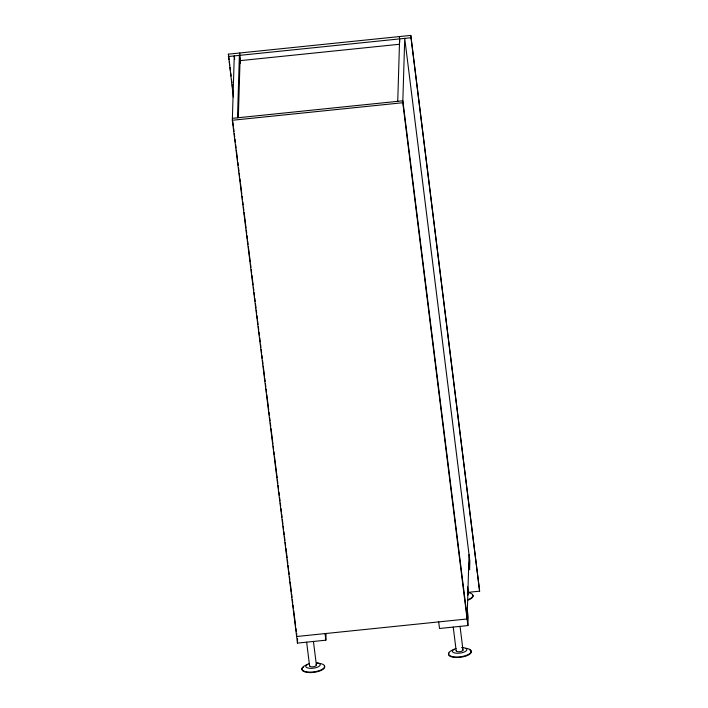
<?xml version="1.0" encoding="UTF-8"?>
<svg xmlns="http://www.w3.org/2000/svg" width="708" height="708" viewBox="0 0 708 708"><rect width="100%" height="100%" fill="white"/><g stroke="black" fill="none" stroke-linecap="round" stroke-linejoin="round"><path stroke-width="1.06" d="M233.348 97.067L228.374 54.162L410.773 35.4L479.626 591.162L468.262 592.33L467.581 586.852M326.052 633.74L325.866 640.182L297.449 643.103L232.33 120.263L234.268 55.905L234.675 59.198M237.499 117.811L239.384 55.383L240.393 63.499M239.738 52.994L240.454 61.676M238.322 117.608L240.039 60.658L399.179 44.285M296.723 633.297L296.634 636.51L467.094 618.978L469.032 554.621M297.449 643.103L297.581 638.811M399.401 36.568L399.728 42.091M397.737 101.324L399.622 38.896M438.686 621.898L439.509 628.492L467.917 625.562L402.79 102.731L404.728 38.374L469.855 561.205L469.599 569.79L468.776 563.205M479.626 591.162L410.773 35.4M467.917 625.562L468.174 616.987L467.351 610.393M228.303 56.525L410.702 37.763M232.383 118.333L402.852 100.802L467.156 617.049M232.33 120.263L402.79 102.731M472.9 595.614L472.962 596.127M471.218 651.395L471.28 651.9M460.058 626.483L462.997 650.121M453.244 627.12L456.182 650.758M325.043 633.589L325.866 640.182M313.458 641.563L316.396 665.201M306.644 642.2L309.582 665.839M228.374 54.162L229.056 59.64M229.33 61.835L229.737 65.118M230.011 67.313L230.419 70.596M230.693 72.791L231.1 76.083M231.507 79.367L231.923 82.659M232.197 84.845L232.605 88.137M232.879 90.323L233.286 93.615M301.891 668.812L301.953 669.325M232.799 121.626L233.339 126.006M233.613 128.201L234.021 131.493M234.295 133.679L234.711 136.971M234.976 139.157L235.392 142.45M235.667 144.644L236.074 147.928M236.348 150.123L237.578 159.99M237.844 162.176L238.26 165.468M238.534 167.663L238.941 170.947M239.216 173.141L239.623 176.425M239.897 178.62L240.304 181.912M240.578 184.098L241.809 193.965M242.083 196.16L242.49 199.444M242.764 201.638L243.171 204.922M243.446 207.117L243.853 210.409M244.127 212.595L246.039 227.941M246.313 230.135L246.72 233.419M246.995 235.614L247.402 238.906M247.676 241.092L248.083 244.384M248.358 246.579L250.269 261.925M250.544 264.111L250.951 267.403M251.225 269.598L251.632 272.881M251.906 275.076L253.137 284.935M253.411 287.129L253.818 290.422M254.092 292.608L254.499 295.9M254.774 298.095L255.19 301.378M255.455 303.573L256.004 307.953M256.278 310.148L256.685 313.432M256.96 315.626L257.367 318.919M257.641 321.105L258.048 324.397M258.323 326.592L258.739 329.875M259.004 332.07L259.42 335.353M259.694 337.548L260.234 341.937M260.509 344.123L260.916 347.416M261.19 349.61L261.606 352.894M261.871 355.089L262.287 358.372M262.562 360.567L262.969 363.859M263.243 366.045L264.473 375.913M264.739 378.107L265.155 381.391M265.42 383.586L265.836 386.869M266.111 389.064L266.518 392.356M266.792 394.542L268.704 409.888M268.978 412.083L269.385 415.366M269.659 417.561L270.067 420.853M270.341 423.039L270.748 426.331M271.022 428.526L272.934 443.872M273.208 446.058L273.615 449.35M273.89 451.536L274.297 454.828M274.571 457.023L277.164 477.847M277.439 480.042L277.846 483.325M278.12 485.52L278.527 488.803M278.943 492.095L279.35 495.379M279.625 497.574L280.032 500.866M280.306 503.052L280.713 506.344M280.988 508.539L281.395 511.822M281.669 514.017L282.076 517.3M282.35 519.495L282.899 523.885M283.173 526.071L283.581 529.363M283.855 531.549L284.262 534.841M284.536 537.036L284.943 540.319M285.218 542.514L285.634 545.806M285.899 547.992L287.129 557.86M287.404 560.055L287.811 563.338M288.085 565.533L288.501 568.816M288.767 571.011L289.183 574.303M289.457 576.489L289.864 579.781M290.138 581.976L291.36 591.835M291.634 594.03L292.05 597.313M292.315 599.508L292.731 602.8M293.006 604.986L293.413 608.278M293.687 610.473L295.599 625.819M295.873 628.005L296.28 631.297M316.007 664.591A3.434 1.274 -7.1 0 1 313.759 666.688L312.874 666.812A3.434 1.274 -7.1 0 1 309.732 665.493M317.264 663.21A11.443 4.248 -7.1 0 1 322.68 669.025A11.443 4.248 -7.1 0 1 304.9 671.441A11.443 4.248 -7.1 0 1 307.688 664.511M324.335 665.909A11.443 4.248 -7.1 0 1 311.706 672.556A11.443 4.248 -7.1 0 1 303.546 667.025M316.697 662.768A7.319 2.717 -7.1 0 1 318.511 666.706A7.319 2.717 -7.1 0 1 307.369 667.856A7.319 2.717 -7.1 0 1 309.431 663.511M462.607 649.51A3.434 1.274 -7.1 0 1 460.359 651.608L459.474 651.732A3.434 1.274 -7.1 0 1 456.333 650.413M465.652 648.263A11.443 4.248 -7.1 0 1 468.475 654.422A11.443 4.248 -7.1 0 1 451.067 656.219A11.443 4.248 -7.1 0 1 454.288 649.431M469.829 649.917A11.443 4.248 -7.1 0 1 461.271 657.174A11.443 4.248 -7.1 0 1 448.978 653.095M461.554 647.59A7.319 2.717 -7.1 0 1 465.846 651.165A7.319 2.717 -7.1 0 1 454.394 652.909A7.319 2.717 -7.1 0 1 456.032 648.431M467.333 592.49A11.443 4.248 -7.1 0 1 467.944 599.632M472.608 595.056A11.443 4.248 -7.1 0 1 468.015 600.136M467.607 592.64A7.319 2.717 -7.1 0 1 467.528 595.384"/></g></svg>
